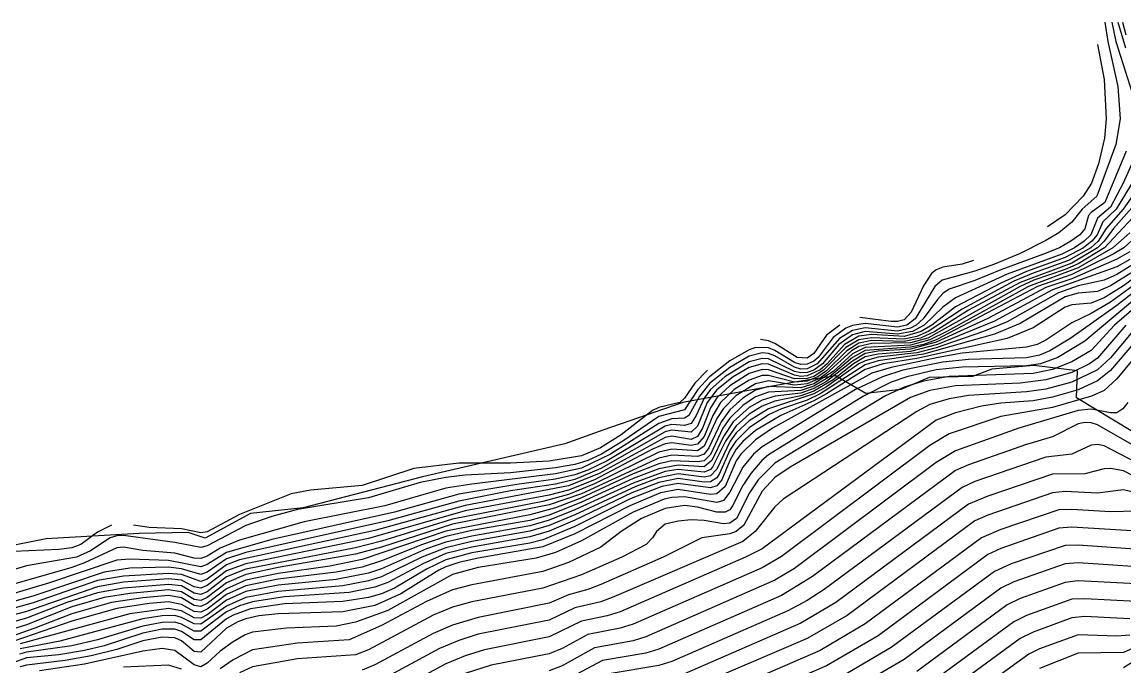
# Model space of a CAD drawing. Header units: metres. Extents: x 243346 to 243928, y 280875 to 281308.
# Drawn here: x 243541.1 to 243797.5, y 281158.3 to 281308.3 of the extents above; entities that cross this region are included whole.
import ezdxf

# ---------------------------------------------------------------- set-up
doc = ezdxf.new("R2010")
doc.units = ezdxf.units.M
for name, color, linetype in [('CONTOURS_1M', 3, 'Continuous'), ('CONTOURS_5M_INDEX', 4, 'Continuous'), ('SITE_BOUNDARY', 6, 'Continuous')]:
    doc.layers.add(name, color=color, linetype=linetype)

msp = doc.modelspace()

# ---------------------------------------------------------------- linework, layer by layer
at = {"layer": 'CONTOURS_1M'}
for points in [[(243792.86, 281308.29, 2), (243793.53, 281303.79, 2), (243795.92, 281293.29, 2), (243796.44, 281285.79, 2), (243795.46, 281279.79, 2), (243790.97, 281267.79, 2), (243787.58, 281264.79, 2), (243785.18, 281261.73, 2), (243782.18, 281259.28, 2), (243779.18, 281257.48, 2), (243773.18, 281254.42, 2), (243767.18, 281252, 2), (243762.68, 281250.35, 2), (243755.07, 281248.29, 2), (243753.32, 281246.79, 2), (243748.77, 281239.29, 2), (243746.82, 281237.79, 2), (243744.68, 281237.33, 2), (243737.18, 281238.2, 2), (243734.18, 281237.71, 2), (243732.68, 281237.05, 2), (243729.68, 281234.92, 2), (243726.22, 281230.29, 2), (243725.18, 281229.39, 2), (243723.68, 281228.68, 2), (243722.18, 281228.63, 2), (243720.68, 281229.13, 2), (243716.18, 281231.91, 2), (243714.68, 281232.5, 2), (243711.68, 281232.57, 2), (243710.18, 281232.05, 2), (243705.68, 281229.46, 2), (243700.96, 281225.79, 2), (243698.22, 281222.79, 2), (243695.18, 281218.09, 2), (243689.18, 281216.52, 2), (243680.78, 281210.79, 2), (243675.81, 281207.79, 2), (243672.66, 281206.29, 2), (243669.68, 281205.38, 2), (243665.18, 281204.58, 2), (243654.68, 281203.47, 2), (243644.18, 281202.92, 2), (243639.68, 281202.38, 2), (243633.68, 281201.17, 2), (243621.68, 281197.61, 2), (243605.18, 281194.93, 2), (243599.18, 281193.26, 2), (243593.18, 281191.15, 2), (243584.18, 281186.47, 2), (243582.68, 281186.04, 2), (243576.68, 281187.25, 2), (243564.68, 281188.85, 2), (243563.18, 281188.77, 2), (243561.58, 281188.29, 2), (243557.03, 281185.29, 2), (243553.8, 281183.79, 2), (243542.18, 281181.84, 2), (243528.61, 281177.79, 2)], [(243794.49, 281308.29, 3), (243795.44, 281303.79, 3), (243799.21, 281291.79, 3)], [(243795.87, 281308.29, 4), (243797.64, 281302.29, 4)], [(243791.18, 281303.08, 1), (243792.68, 281294.95, 1), (243793.18, 281285.79, 1), (243792.77, 281281.29, 1), (243791.37, 281275.29, 1), (243789.79, 281270.79, 1), (243787.81, 281267.79, 1), (243783.68, 281263.48, 1), (243779.56, 281260.67, 1)], [(243797.81, 281278.29, 3), (243792.88, 281266.29, 3), (243789.68, 281263.99, 3), (243789.08, 281263.29, 3), (243788.18, 281260.2, 3), (243787.02, 281258.79, 3), (243784.99, 281257.29, 3), (243782.31, 281255.79, 3), (243778.6, 281254.29, 3), (243768.68, 281250.68, 3), (243762.68, 281248.14, 3), (243756.68, 281246.17, 3), (243755.18, 281245.19, 3), (243753.94, 281243.79, 3), (243750.64, 281239.29, 3), (243749, 281237.79, 3), (243747.68, 281237.09, 3), (243744.68, 281236.4, 3), (243737.18, 281237.19, 3), (243734.18, 281236.52, 3), (243731.18, 281234.72, 3), (243726.02, 281228.79, 3), (243723.68, 281227.66, 3), (243722.18, 281227.58, 3), (243720.68, 281228.01, 3), (243716.18, 281230.62, 3), (243714.68, 281231.17, 3), (243713.18, 281231.33, 3), (243710.18, 281230.57, 3), (243705.68, 281227.96, 3), (243701.02, 281224.29, 3), (243698.65, 281221.29, 3), (243696.14, 281216.79, 3), (243695.18, 281216.16, 3), (243692.18, 281215.97, 3), (243689.18, 281214.95, 3), (243677.96, 281207.79, 3), (243671.18, 281204.55, 3), (243665.18, 281203.18, 3), (243645.68, 281200.84, 3), (243639.68, 281199.85, 3), (243625.45, 281195.79, 3), (243606.68, 281192.05, 3), (243591.68, 281187.81, 3), (243587.18, 281185.93, 3), (243584.18, 281184.06, 3), (243582.68, 281183.51, 3), (243581.18, 281183.61, 3), (243576.68, 281184.77, 3), (243569.18, 281185.4, 3), (243564.68, 281186.11, 3), (243563.18, 281185.97, 3), (243555.68, 281182.47, 3), (243552.68, 281181.44, 3), (243530.18, 281175.01, 3)], [(243800.49, 281278.29, 4), (243797.12, 281270.79, 4), (243794.18, 281265.23, 4), (243791.18, 281262.68, 4), (243789.59, 281258.79, 4), (243788.03, 281257.29, 4), (243785.78, 281255.79, 4), (243782.86, 281254.29, 4), (243770.18, 281249.66, 4), (243758.18, 281244.13, 4), (243755.18, 281241.97, 4), (243750.85, 281237.79, 4), (243748.18, 281236.29, 4), (243744.68, 281235.72, 4), (243737.18, 281236.29, 4), (243734.18, 281235.51, 4), (243731.03, 281233.29, 4), (243727.26, 281228.79, 4), (243725.18, 281227.29, 4), (243723.68, 281226.8, 4), (243722.18, 281226.69, 4), (243720.68, 281227.02, 4), (243714.68, 281229.92, 4), (243713.18, 281230.06, 4), (243710.18, 281229.25, 4), (243704.52, 281225.79, 4), (243701.18, 281222.86, 4), (243699.68, 281220.79, 4), (243697.87, 281216.79, 4), (243696.68, 281214.91, 4), (243695.18, 281214.48, 4), (243692.18, 281214.66, 4), (243690.68, 281214.3, 4), (243677.18, 281206.26, 4), (243672.68, 281204.03, 4), (243669.68, 281202.95, 4), (243665.18, 281201.94, 4), (243656.18, 281200.76, 4), (243642.68, 281198.45, 4), (243627.68, 281194.28, 4), (243599.18, 281187.93, 4), (243588.68, 281184.93, 4), (243584.18, 281182.12, 4), (243582.68, 281181.57, 4), (243575.18, 281183.06, 4), (243566.18, 281183.34, 4), (243563.18, 281183.11, 4), (243547.3, 281177.79, 4), (243533.18, 281173.6, 4)], [(243801.36, 281270.79, 6), (243797.11, 281264.79, 6), (243793.16, 281260.29, 6), (243791.34, 281257.29, 6), (243789.59, 281255.79, 6), (243784.4, 281252.79, 6), (243776.18, 281249.92, 6), (243771.68, 281247.99, 6), (243759.68, 281241.5, 6), (243751.83, 281236.29, 6), (243749.18, 281235.18, 6), (243746.18, 281234.55, 6), (243738.68, 281234.85, 6), (243735.68, 281234.4, 6), (243732.68, 281232.58, 6), (243727.47, 281227.29, 6), (243725.18, 281225.87, 6), (243723.68, 281225.35, 6), (243720.68, 281225.33, 6), (243714.68, 281227.41, 6), (243713.18, 281227.44, 6), (243710.18, 281226.52, 6), (243705.68, 281223.71, 6), (243702.68, 281220.88, 6), (243701.18, 281218.55, 6), (243699.29, 281213.79, 6), (243698.18, 281211.89, 6), (243696.68, 281211.18, 6), (243692.18, 281211.95, 6), (243690.68, 281211.64, 6), (243675.32, 281203.29, 6), (243668.18, 281200.43, 6), (243644.18, 281195.84, 6), (243623.18, 281190.03, 6), (243591.68, 281183.17, 6), (243588.68, 281182.05, 6), (243584.18, 281178.72, 6), (243582.68, 281178.13, 6), (243578.18, 281179.77, 6), (243575.18, 281180.06, 6), (243564.68, 281179.44, 6), (243558.68, 281178.39, 6), (243543.68, 281173.22, 6), (243536.18, 281171.12, 6)], [(243802.6, 281266.29, 8), (243792.76, 281255.79, 8), (243786.68, 281252.07, 8), (243783.68, 281250.73, 8), (243776.34, 281248.29, 8), (243773.18, 281246.8, 8), (243751.68, 281234.79, 8), (243747.68, 281233.68, 8), (243738.68, 281233.53, 8), (243735.68, 281232.86, 8), (243733.95, 281231.79, 8), (243728.18, 281226.51, 8), (243726.68, 281225.49, 8), (243723.68, 281224.13, 8), (243720.68, 281223.85, 8), (243714.68, 281224.8, 8), (243711.68, 281224.17, 8), (243707.18, 281221.41, 8), (243704.18, 281218.43, 8), (243702.68, 281216.04, 8), (243699.68, 281209.62, 8), (243698.18, 281208.58, 8), (243692.18, 281208.93, 8), (243689.18, 281208.21, 8), (243674.18, 281200.85, 8), (243668.18, 281198.43, 8), (243662.18, 281196.79, 8), (243641.18, 281192.68, 8), (243624.68, 281187.55, 8), (243618.68, 281186.01, 8), (243593.18, 281181.06, 8), (243588.68, 281179.24, 8), (243584.18, 281175.79, 8), (243582.68, 281175.15, 8), (243581.18, 281175.46, 8), (243578.18, 281177.13, 8), (243575.18, 281177.5, 8), (243564.68, 281176.61, 8), (243558.68, 281175.56, 8), (243551.54, 281173.29, 8), (243542.18, 281169.65, 8), (243531.68, 281166.72, 8)], [(243801.51, 281267.79, 7), (243794.89, 281260.29, 7), (243792.73, 281257.29, 7), (243791.18, 281255.8, 7), (243785.18, 281252.22, 7), (243773.18, 281247.74, 7), (243761.18, 281241.24, 7), (243753.33, 281236.29, 7), (243750.03, 281234.79, 7), (243746.18, 281234.02, 7), (243738.68, 281234.19, 7), (243735.68, 281233.63, 7), (243732.9, 281231.79, 7), (243728.18, 281227.14, 7), (243726.17, 281225.79, 7), (243723.68, 281224.73, 7), (243720.68, 281224.56, 7), (243714.68, 281226.11, 7), (243713.18, 281226.06, 7), (243710.18, 281225.02, 7), (243706.68, 281222.79, 7), (243703.53, 281219.79, 7), (243701.72, 281216.79, 7), (243699.68, 281211.86, 7), (243698.18, 281210.09, 7), (243696.68, 281209.76, 7), (243692.18, 281210.44, 7), (243690.68, 281210.18, 7), (243687.68, 281208.94, 7), (243674.18, 281201.78, 7), (243668.18, 281199.43, 7), (243663.68, 281198.28, 7), (243644.18, 281194.6, 7), (243621.68, 281188.2, 7), (243593.18, 281182.31, 7), (243588.68, 281180.64, 7), (243584.18, 281177.21, 7), (243582.68, 281176.6, 7), (243581.18, 281176.95, 7), (243578.18, 281178.46, 7), (243575.18, 281178.76, 7), (243564.68, 281177.98, 7), (243558.68, 281176.96, 7), (243542.18, 281171.21, 7), (243534.68, 281169.17, 7)], [(243798.68, 281259.29, 9), (243794.73, 281255.79, 9), (243786.68, 281251.16, 9), (243775.12, 281246.79, 9), (243756.12, 281236.29, 9), (243752.18, 281234.4, 9), (243747.68, 281233.16, 9), (243737.18, 281232.63, 9), (243734.18, 281231.13, 9), (243729.68, 281227.03, 9), (243725.18, 281224.14, 9), (243722.18, 281223.24, 9), (243714.68, 281223.49, 9), (243711.68, 281222.63, 9), (243708.68, 281220.8, 9), (243705.68, 281218.12, 9), (243703.63, 281215.29, 9), (243700.8, 281209.29, 9), (243699.68, 281207.78, 9), (243698.18, 281207.24, 9), (243692.18, 281207.52, 9), (243689.18, 281206.82, 9), (243671.18, 281198.59, 9), (243663.68, 281195.96, 9), (243641.18, 281191.49, 9), (243624.68, 281186.11, 9), (243618.68, 281184.49, 9), (243600.68, 281181.4, 9), (243593.18, 281179.78, 9), (243588.68, 281177.85, 9), (243584.18, 281174.41, 9), (243582.68, 281173.74, 9), (243581.18, 281174.01, 9), (243578.18, 281175.76, 9), (243575.18, 281176.23, 9), (243566.18, 281175.41, 9), (243560.18, 281174.47, 9), (243552.68, 281172.25, 9), (243542.18, 281168.11, 9), (243531.68, 281164.82, 9)], [(243798.68, 281254.88, 11), (243795.68, 281253.11, 11), (243785.18, 281248.6, 11), (243779.18, 281246.54, 11), (243765.68, 281239.37, 11), (243753.68, 281233.8, 11), (243747.68, 281232.18, 11), (243740.18, 281231.71, 11), (243737.18, 281231.17, 11), (243734.18, 281229.44, 11), (243728.18, 281224.71, 11), (243725.18, 281223.04, 11), (243722.18, 281222, 11), (243716.21, 281221.29, 11), (243713.18, 281220.37, 11), (243710.18, 281218.62, 11), (243706.49, 281215.29, 11), (243704.18, 281211.9, 11), (243701.48, 281206.29, 11), (243699.68, 281204.87, 11), (243693.68, 281205.24, 11), (243689.18, 281204.39, 11), (243683.18, 281202.12, 11), (243671.18, 281196.58, 11), (243663.68, 281193.62, 11), (243659.18, 281192.39, 11), (243645.68, 281190, 11), (243639.68, 281188.63, 11), (243634.25, 281186.79, 11), (243624.68, 281182.94, 11), (243620.18, 281181.52, 11), (243614.18, 281180.32, 11), (243600.68, 281178.68, 11), (243593.18, 281177.15, 11), (243588.68, 281175.13, 11), (243584.18, 281171.72, 11), (243582.68, 281171, 11), (243581.18, 281171.15, 11), (243578.18, 281172.85, 11), (243575.18, 281173.43, 11), (243570.68, 281173.06, 11), (243563.18, 281171.85, 11), (243552.68, 281168.92, 11), (243539.18, 281164.29, 11)], [(243798.68, 281253.07, 12), (243795.68, 281251.37, 12), (243780.68, 281245.97, 12), (243767.18, 281238.71, 12), (243753.96, 281233.29, 12), (243747.68, 281231.67, 12), (243740.18, 281231.02, 12), (243737.18, 281230.4, 12), (243734.47, 281228.79, 12), (243729.68, 281225.09, 12), (243725.18, 281222.44, 12), (243722.18, 281221.38, 12), (243716.18, 281220.14, 12), (243713.18, 281218.97, 12), (243710.18, 281217.08, 12), (243707.18, 281214.39, 12), (243704.68, 281210.79, 12), (243701.68, 281204.79, 12), (243701.18, 281204.2, 12), (243699.68, 281203.61, 12), (243693.68, 281204.2, 12), (243690.68, 281203.77, 12), (243683.18, 281201.07, 12), (243669.68, 281194.82, 12), (243663.68, 281192.42, 12), (243659.18, 281191.13, 12), (243645.68, 281188.73, 12), (243639.68, 281187.32, 12), (243635.18, 281185.74, 12), (243624.68, 281181.12, 12), (243621.68, 281180.1, 12), (243614.18, 281178.65, 12), (243600.68, 281177.28, 12), (243593.18, 281175.8, 12), (243588.68, 281173.79, 12), (243584.18, 281170.41, 12), (243582.68, 281169.65, 12), (243581.18, 281169.74, 12), (243578.18, 281171.33, 12), (243575.18, 281171.88, 12), (243566.18, 281170.66, 12), (243540.68, 281163.64, 12)], [(243762.31, 281252.79, 1), (243759.68, 281252.01, 1), (243755.18, 281251.24, 1), (243753.68, 281250.69, 1), (243752.53, 281249.79, 1), (243750.68, 281246.96, 1), (243747.84, 281240.79, 1), (243746.18, 281239.05, 1), (243744.68, 281238.61, 1), (243743.18, 281238.64, 1), (243735.94, 281239.55, 1)], [(243800.18, 281250.69, 14), (243794.18, 281246.92, 14), (243791.18, 281245.65, 14), (243786.68, 281245.26, 14), (243783.68, 281244.37, 14), (243773.18, 281238.2, 14), (243767.18, 281235.66, 14), (243750.68, 281231.06, 14), (243740.18, 281229.46, 14), (243737.18, 281228.58, 14), (243726.68, 281221.84, 14), (243723.68, 281220.38, 14), (243717.67, 281218.29, 14), (243714.68, 281216.9, 14), (243710.18, 281213.93, 14), (243707.06, 281210.79, 14), (243705.68, 281208.69, 14), (243703.31, 281203.29, 14), (243702.68, 281202.29, 14), (243701.18, 281201.31, 14), (243699.68, 281201.23, 14), (243693.68, 281202.13, 14), (243689.18, 281201.22, 14), (243682.91, 281198.79, 14), (243669.68, 281192.4, 14), (243663.68, 281189.88, 14), (243659.18, 281188.52, 14), (243645.68, 281186.18, 14), (243639.68, 281184.64, 14), (243634.27, 281182.29, 14), (243626.18, 281177.9, 14), (243623.18, 281176.81, 14), (243617.18, 281175.62, 14), (243602.18, 281174.57, 14), (243594.68, 281173.43, 14), (243591.68, 281172.52, 14), (243588.68, 281171.07, 14), (243582.68, 281166.62, 14), (243581.18, 281166.64, 14), (243578.18, 281168.23, 14), (243576.68, 281168.67, 14), (243573.68, 281168.64, 14), (243569.18, 281167.8, 14), (243558.68, 281164.58, 14), (243552.68, 281163.2, 14), (243542.18, 281161.71, 14), (243540.54, 281161.29, 14)], [(243800.18, 281252.37, 13), (243795.68, 281249.57, 13), (243792.68, 281248.28, 13), (243786.68, 281246.92, 13), (243782.06, 281245.29, 13), (243770.18, 281238.55, 13), (243764.67, 281236.29, 13), (243753.68, 281232.55, 13), (243749.18, 281231.35, 13), (243740.18, 281230.33, 13), (243737.18, 281229.52, 13), (243735.68, 281228.76, 13), (243728.18, 281223.43, 13), (243725.18, 281221.8, 13), (243714.68, 281218.31, 13), (243710.18, 281215.54, 13), (243707.18, 281212.71, 13), (243705.78, 281210.79, 13), (243702.68, 281204.29, 13), (243701.18, 281202.71, 13), (243699.68, 281202.42, 13), (243693.68, 281203.18, 13), (243689.18, 281202.29, 13), (243683.82, 281200.29, 13), (243669.68, 281193.66, 13), (243663.68, 281191.19, 13), (243659.18, 281189.85, 13), (243645.68, 281187.46, 13), (243639.68, 281185.99, 13), (243634.09, 281183.79, 13), (243624.68, 281179.22, 13), (243621.68, 281178.28, 13), (243615.68, 281177.17, 13), (243600.68, 281175.86, 13), (243593.18, 281174.43, 13), (243588.68, 281172.45, 13), (243582.68, 281168.23, 13), (243581.18, 281168.28, 13), (243578.18, 281169.79, 13), (243576.68, 281170.22, 13), (243573.68, 281170.2, 13), (243569.18, 281169.49, 13), (243549.89, 281164.29, 13), (243540.68, 281162.5, 13)], [(243803.18, 281248.28, 17), (243795.68, 281242.33, 17), (243784.96, 281234.79, 17), (243780.11, 281231.79, 17), (243777.68, 281230.8, 17), (243774.68, 281230.21, 17), (243761.18, 281229.79, 17), (243755.18, 281229.18, 17), (243745.94, 281227.29, 17), (243741.15, 281225.79, 17), (243734.92, 281222.79, 17), (243713.18, 281209.52, 17), (243711.18, 281207.79, 17), (243708.7, 281204.79, 17), (243705.68, 281198.91, 17), (243704.18, 281196.99, 17), (243702.68, 281196.55, 17), (243695.18, 281197.84, 17), (243692.18, 281197.7, 17), (243690.42, 281197.29, 17), (243683.21, 281194.29, 17), (243671.18, 281187.64, 17), (243665.18, 281184.92, 17), (243660.68, 281183.58, 17), (243647.18, 281181.39, 17), (243641.18, 281179.8, 17), (243626.18, 281171.44, 17), (243618.68, 281168.67, 17), (243614.18, 281167.78, 17), (243602.59, 281167.29, 17), (243594.68, 281166.38, 17), (243592.98, 281165.79, 17), (243590.18, 281164.15, 17), (243587.18, 281161.97, 17), (243584.18, 281159.19, 17), (243582.68, 281158.34, 17), (243581.18, 281158.75, 17), (243576.68, 281162.11, 17), (243573.68, 281162.56, 17), (243569.18, 281161.94, 17), (243555.68, 281158.92, 17), (243545.18, 281157.36, 17)], [(243804.68, 281247.88, 18), (243788.18, 281234.09, 18), (243781.94, 281230.29, 18), (243777.89, 281228.79, 18), (243774.68, 281228.3, 18), (243759.68, 281227.99, 18), (243753.68, 281227.36, 18), (243746.8, 281225.79, 18), (243743.18, 281224.53, 18), (243736.73, 281221.29, 18), (243714.68, 281207.63, 18), (243713.11, 281206.29, 18), (243710.53, 281203.29, 18), (243708.68, 281200.46, 18), (243706.31, 281195.79, 18), (243705.68, 281194.87, 18), (243704.59, 281194.29, 18), (243702.68, 281194.32, 18), (243698.18, 281195.49, 18), (243695.18, 281195.84, 18), (243690.68, 281195.11, 18), (243685.15, 281192.79, 18), (243680.39, 281189.79, 18), (243675.68, 281186.13, 18), (243668.18, 281182.56, 18), (243662.18, 281180.49, 18), (243645.68, 281177.41, 18), (243641.18, 281176.2, 18), (243635.18, 281173.49, 18), (243624.68, 281167.9, 18), (243617.18, 281164.61, 18), (243605.18, 281163.79, 18), (243594.68, 281162.29, 18), (243590.18, 281159.98, 18), (243587.18, 281157.87, 18)], [(243800.18, 281247.47, 16), (243794.18, 281243.14, 16), (243789.68, 281240.49, 16), (243785.18, 281238.32, 16), (243779.18, 281234.29, 16), (243777.17, 281233.29, 16), (243774.68, 281232.68, 16), (243759.68, 281231.25, 16), (243754.08, 281230.29, 16), (243743.18, 281227.97, 16), (243738.68, 281226.61, 16), (243715.61, 281213.79, 16), (243711.68, 281211.09, 16), (243708.25, 281207.79, 16), (243707.18, 281206.23, 16), (243704.56, 281200.29, 16), (243702.68, 281198.59, 16), (243701.18, 281198.42, 16), (243693.68, 281199.59, 16), (243689.54, 281198.79, 16), (243682.4, 281195.79, 16), (243669.68, 281189.27, 16), (243662.18, 281186.19, 16), (243647.18, 281183.62, 16), (243642.68, 281182.58, 16), (243639.68, 281181.54, 16), (243637.99, 281180.79, 16), (243629.18, 281175.29, 16), (243623.18, 281172.6, 16), (243615.68, 281171.1, 16), (243600.68, 281170.64, 16), (243596.18, 281170.14, 16), (243593.18, 281169.45, 16), (243591.32, 281168.79, 16), (243588.68, 281167.28, 16), (243582.68, 281161.76, 16), (243581.18, 281161.87, 16), (243578.18, 281164.37, 16), (243576.68, 281165.04, 16), (243573.68, 281165.21, 16), (243569.18, 281164.37, 16), (243563.18, 281162.37, 16), (243557.18, 281160.85, 16), (243551.18, 281159.8, 16), (243542.18, 281158.74, 16), (243540.68, 281158.33, 16)], [(243804.68, 281246.02, 19), (243795.12, 281237.79, 19), (243789.68, 281231.93, 19), (243785.18, 281229.25, 19), (243780.68, 281227.5, 19), (243776.18, 281226.55, 19), (243756.68, 281225.84, 19), (243750.68, 281224.76, 19), (243746.18, 281223.37, 19), (243741.68, 281221.26, 19), (243716.18, 281205.65, 19), (243712.3, 281201.79, 19), (243710.27, 281198.79, 19), (243707.21, 281192.79, 19), (243705.68, 281191.74, 19), (243704.18, 281191.57, 19), (243699.68, 281192.34, 19), (243696.68, 281192.51, 19), (243693.68, 281192.22, 19), (243690.68, 281191.46, 19), (243688.63, 281189.79, 19), (243687.72, 281188.29, 19), (243686.22, 281186.79, 19), (243680.57, 281183.79, 19), (243671.18, 281179.7, 19), (243662.18, 281176.6, 19), (243645.68, 281173.43, 19), (243641.18, 281172.16, 19), (243636.68, 281170.31, 19), (243621.68, 281162.29, 19), (243618.68, 281161.09, 19), (243605.18, 281160.19, 19), (243594.68, 281158.34, 19), (243591.68, 281156.92, 19)], [(243801.8, 281239.29, 21), (243794.18, 281230.17, 21), (243791.18, 281227.42, 21), (243785.18, 281224.5, 21), (243779.18, 281222.93, 21), (243774.68, 281222.25, 21), (243761.18, 281221.44, 21), (243756.68, 281220.64, 21), (243752.18, 281219.31, 21), (243749.18, 281217.68, 21), (243718.06, 281197.29, 21), (243716.18, 281195.52, 21), (243711.6, 281189.79, 21), (243708.68, 281187.49, 21), (243678.68, 281174.58, 21), (243675.68, 281173.42, 21), (243669.68, 281172.01, 21), (243663.68, 281169.2, 21), (243647.18, 281165.9, 21), (243642.68, 281164.47, 21), (243638.18, 281162.54, 21), (243624.68, 281155.27, 21)], [(243804.43, 281239.29, 22), (243794.18, 281227.22, 22), (243791.18, 281224.8, 22), (243786.68, 281222.73, 22), (243780.68, 281221.02, 22), (243776.18, 281220.18, 22), (243768.68, 281219.63, 22), (243764.18, 281218.96, 22), (243758.18, 281217.41, 22), (243753.68, 281215.66, 22), (243713.18, 281185.76, 22), (243709.34, 281183.79, 22), (243680.18, 281171.08, 22), (243677.18, 281170.15, 22), (243671.18, 281168.93, 22), (243663.68, 281165.26, 22), (243648.68, 281162.3, 22), (243644.18, 281160.89, 22), (243639.68, 281159.02, 22), (243626.18, 281151.76, 22)], [(243807.24, 281239.29, 23), (243795.68, 281225.33, 23), (243792.68, 281222.57, 23), (243789.8, 281221.29, 23), (243780.68, 281218.66, 23), (243768.68, 281216.55, 23), (243756.68, 281212.48, 23), (243752.18, 281209.77, 23), (243717.68, 281183.97, 23), (243713.18, 281181.31, 23), (243683.18, 281168.21, 23), (243680.18, 281167.28, 23), (243672.68, 281165.85, 23), (243666.68, 281162.56, 23), (243663.68, 281161.33, 23), (243650.18, 281158.7, 23), (243644.18, 281156.76, 23)], [(243731.25, 281237.79, 1), (243728.18, 281235.47, 1), (243725.18, 281231.17, 1), (243723.68, 281230.11, 1), (243721.35, 281230.29, 1), (243716.18, 281233.53, 1), (243714.68, 281234.16, 1), (243712.83, 281234.44, 1)], [(243700.5, 281227.29, 1), (243697.52, 281224.29, 1), (243695.18, 281220.8, 1), (243694.08, 281219.79, 1), (243689.18, 281218.64, 1), (243687.68, 281217.96, 1), (243680.4, 281212.29, 1), (243675.65, 281209.29, 1), (243671.18, 281207.36, 1), (243663.68, 281206.12, 1), (243654.68, 281205.66, 1), (243642.68, 281205.72, 1), (243632.18, 281204.42, 1), (243620.18, 281200.47, 1), (243608.18, 281199.4, 1), (243603.68, 281198.54, 1), (243591.68, 281193.76, 1), (243584.18, 281189.69, 1), (243582.68, 281189.47, 1), (243578.18, 281190.42, 1), (243570.68, 281190.7, 1), (243567.04, 281191.29, 1)], [(243798.24, 281219.79, 24), (243797.03, 281218.29, 24), (243795.68, 281217.41, 24), (243794.18, 281217.37, 24), (243789.68, 281218.27, 24), (243786.68, 281217.92, 24), (243772.91, 281213.79, 24), (243758.18, 281208.59, 24), (243753.68, 281205.86, 24), (243720.68, 281181.19, 24), (243716.18, 281178.47, 24), (243686.18, 281165.33, 24), (243683.18, 281164.4, 24), (243674.18, 281162.76, 24), (243666.68, 281158.57, 24), (243663.68, 281157.42, 24)], [(243800.18, 281205.85, 26), (243792.68, 281209.73, 26), (243791.18, 281210.02, 26), (243789.68, 281209.86, 26), (243785.18, 281207.78, 26), (243779.18, 281207.07, 26), (243762.68, 281201.4, 26), (243759.68, 281200.06, 26), (243727.62, 281176.29, 26), (243723.68, 281173.75, 26), (243719.18, 281171.35, 26), (243692.18, 281159.58, 26), (243689.18, 281158.66, 26), (243677.18, 281156.6, 26)], [(243801.68, 281201.57, 27), (243797.18, 281203.9, 27), (243794.18, 281204.48, 27), (243792.68, 281204.37, 27), (243788.18, 281203.19, 27), (243780.68, 281203.11, 27), (243765.68, 281198.05, 27), (243761.18, 281196.15, 27), (243730.31, 281173.29, 27), (243722.18, 281168.49, 27), (243695.18, 281156.71, 27)], [(243800.18, 281198.79, 28), (243797.18, 281199.5, 28), (243791.18, 281198.73, 28), (243783.68, 281199.09, 28), (243780.68, 281198.78, 28), (243765.68, 281193.62, 28), (243762.68, 281192.24, 28), (243732.98, 281170.29, 28), (243723.68, 281164.93, 28), (243696.68, 281153.32, 28)], [(243800.18, 281194.55, 29), (243794.18, 281194.36, 29), (243785.18, 281194.91, 29), (243782.18, 281194.81, 29), (243768.68, 281190.28, 29), (243764.18, 281188.34, 29), (243737.18, 281168.35, 29), (243726.68, 281162.08, 29), (243699.68, 281150.44, 29)], [(243561.95, 281191.29, 1), (243558.68, 281189.62, 1), (243554.81, 281186.79, 1), (243552.68, 281186, 1), (243549.68, 281185.59, 1), (243539.18, 281185.17, 1), (243525.68, 281181.47, 1), (243512.18, 281178.29, 1), (243507.68, 281176.65, 1), (243501.68, 281173.89, 1), (243497.18, 281171.5, 1), (243492.68, 281168.6, 1), (243485.18, 281162.78, 1), (243478.32, 281156.79, 1), (243466.73, 281144.79, 1), (243461.6, 281138.79, 1), (243460.57, 281137.29, 1), (243455.54, 281126.79, 1), (243454.68, 281123.79, 1), (243453.68, 281117.38, 1), (243452.21, 281113.29, 1), (243450.68, 281110.88, 1)], [(243803.18, 281185.48, 31), (243786.68, 281186.59, 31), (243783.68, 281186.53, 31), (243771.1, 281182.29, 31), (243767.18, 281180.52, 31), (243743.18, 281162.78, 31), (243730.4, 281155.29, 31)], [(243801.68, 281181.52, 32), (243786.68, 281182.47, 32), (243783.68, 281182.28, 32), (243771.68, 281178.06, 32), (243768.68, 281176.61, 32), (243746.18, 281160.01, 32), (243732.68, 281152.09, 32)], [(243801.68, 281177.57, 33), (243786.68, 281178.33, 33), (243783.68, 281177.96, 33), (243773.18, 281174.17, 33), (243770.18, 281172.7, 33), (243749.18, 281157.24, 33)], [(243800.18, 281173.53, 34), (243788.18, 281174.15, 34), (243785.18, 281174.02, 34), (243774.68, 281170.29, 34), (243771.68, 281168.79, 34), (243752.18, 281154.47, 34)], [(243798.68, 281165.71, 36), (243795.68, 281165.46, 36), (243786.68, 281165.76, 36), (243777.68, 281162.5, 36), (243775.23, 281161.29, 36), (243758.18, 281148.93, 36)], [(243806.18, 281163.66, 38), (243797.18, 281158.07, 38)], [(243800.18, 281162.95, 37), (243797.18, 281161.65, 37), (243786.68, 281161.51, 37), (243777.68, 281157.92, 37)], [(243578.18, 281157.78, 18), (243575.18, 281158.72, 18), (243564.68, 281158.24, 18)]]:
    msp.add_polyline3d(points, dxfattribs=at)
at = {"layer": 'CONTOURS_5M_INDEX'}
for points in [[(243797, 281308.29, 5), (243797.77, 281305.29, 5)], [(243800.06, 281272.29, 5), (243795.52, 281264.79, 5), (243792.44, 281261.79, 5), (243791.07, 281258.79, 5), (243789.87, 281257.29, 5), (243787.87, 281255.79, 5), (243783.68, 281253.5, 5), (243774.68, 281250.29, 5), (243768.68, 281247.58, 5), (243758.18, 281242.02, 5), (243752.61, 281237.79, 5), (243750.15, 281236.29, 5), (243746.18, 281235.15, 5), (243738.68, 281235.58, 5), (243735.68, 281235.21, 5), (243732.31, 281233.29, 5), (243728.29, 281228.79, 5), (243726.68, 281227.43, 5), (243723.68, 281226.02, 5), (243722.18, 281225.86, 5), (243720.68, 281226.14, 5), (243714.68, 281228.68, 5), (243713.18, 281228.78, 5), (243710.18, 281227.92, 5), (243706.48, 281225.79, 5), (243702.68, 281222.77, 5), (243700.45, 281219.79, 5), (243698.18, 281214.3, 5), (243696.68, 281212.88, 5), (243692.18, 281213.36, 5), (243690.68, 281213, 5), (243675.68, 281204.45, 5), (243669.68, 281201.89, 5), (243665.18, 281200.8, 5), (243654.68, 281199.25, 5), (243642.68, 281196.86, 5), (243626.18, 281192.27, 5), (243593.18, 281184.87, 5), (243588.68, 281183.46, 5), (243584.18, 281180.35, 5), (243582.68, 281179.79, 5), (243578.18, 281181.14, 5), (243575.18, 281181.47, 5), (243566.18, 281181.28, 5), (243560.18, 281180.35, 5), (243543.61, 281174.79, 5), (243534.68, 281172.29, 5)], [(243800.18, 281258.39, 10), (243797.31, 281255.79, 10), (243794.83, 281254.29, 10), (243785.18, 281249.54, 10), (243777.24, 281246.79, 10), (243753.68, 281234.41, 10), (243750.68, 281233.32, 10), (243747.68, 281232.67, 10), (243737.18, 281231.93, 10), (243734.2, 281230.29, 10), (243728.89, 281225.79, 10), (243725.18, 281223.59, 10), (243722.18, 281222.62, 10), (243714.68, 281222.19, 10), (243711.68, 281221.1, 10), (243708.68, 281219.09, 10), (243705.68, 281216.17, 10), (243704.05, 281213.79, 10), (243701.18, 281207.7, 10), (243699.68, 281206.24, 10), (243698.18, 281205.98, 10), (243692.18, 281206.24, 10), (243689.18, 281205.54, 10), (243683.18, 281203.18, 10), (243671.18, 281197.61, 10), (243665.18, 281195.27, 10), (243659.18, 281193.66, 10), (243639.68, 281189.89, 10), (243620.18, 281183.25, 10), (243612.68, 281181.72, 10), (243600.68, 281180.06, 10), (243593.18, 281178.48, 10), (243588.68, 281176.48, 10), (243584.18, 281173.05, 10), (243582.68, 281172.36, 10), (243581.18, 281172.56, 10), (243578.18, 281174.34, 10), (243575.18, 281174.88, 10), (243569.18, 281174.37, 10), (243561.95, 281173.29, 10), (243552.68, 281170.67, 10), (243544.08, 281167.29, 10), (243531.68, 281162.97, 10)], [(243803.18, 281251.33, 15), (243797.18, 281246.96, 15), (243792.68, 281244.18, 15), (243789.68, 281242.9, 15), (243785.18, 281242.51, 15), (243783.68, 281241.96, 15), (243776.18, 281237.16, 15), (243770.18, 281234.69, 15), (243749.18, 281230.06, 15), (243741.36, 281228.79, 15), (243737.18, 281227.44, 15), (243728.18, 281221.8, 15), (243725.18, 281220.17, 15), (243717.51, 281216.79, 15), (243711.68, 281213.26, 15), (243708.68, 281210.74, 15), (243707.18, 281208.97, 15), (243705.68, 281206.3, 15), (243703.83, 281201.79, 15), (243702.68, 281200.44, 15), (243701.18, 281199.92, 15), (243693.68, 281200.96, 15), (243689.88, 281200.29, 15), (243682.37, 281197.29, 15), (243669.68, 281190.99, 15), (243662.18, 281187.89, 15), (243659.18, 281187.11, 15), (243645.68, 281184.84, 15), (243639.68, 281183.21, 15), (243635.18, 281181.07, 15), (243627.68, 281176.59, 15), (243624.68, 281175.3, 15), (243621.68, 281174.44, 15), (243615.68, 281173.54, 15), (243602.18, 281172.93, 15), (243594.26, 281171.79, 15), (243590.18, 281170.36, 15), (243588.68, 281169.49, 15), (243582.68, 281164.63, 15), (243581.18, 281164.63, 15), (243578.18, 281166.52, 15), (243576.68, 281167.04, 15), (243573.68, 281167.06, 15), (243569.18, 281166.14, 15), (243560.18, 281163.21, 15), (243555.68, 281162.14, 15), (243549.68, 281161.1, 15), (243542.18, 281160.38, 15), (243539.18, 281159.34, 15)], [(243797.74, 281237.79, 20), (243791.18, 281230.1, 20), (243789.27, 281228.79, 20), (243785.18, 281226.77, 20), (243779.18, 281225.04, 20), (243773.18, 281224.28, 20), (243758.18, 281223.68, 20), (243752.18, 281222.59, 20), (243747.68, 281220.98, 20), (243719.68, 281204.79, 20), (243716.18, 281202.39, 20), (243713.18, 281199.18, 20), (243708.95, 281191.29, 20), (243707.18, 281189.77, 20), (243705.68, 281189.28, 20), (243699.15, 281188.29, 20), (243690.16, 281183.79, 20), (243675.68, 281177.45, 20), (243672.68, 281176.29, 20), (243668.18, 281175.1, 20), (243663.68, 281173.13, 20), (243647.18, 281169.82, 20), (243641.18, 281168.04, 20), (243636.68, 281166.05, 20), (243623.18, 281158.78, 20), (243620.18, 281157.54, 20)], [(243805.63, 281206.29, 25), (243791.18, 281214.6, 25), (243789.68, 281215.1, 25), (243788.18, 281215.18, 25), (243786.68, 281214.87, 25), (243780.68, 281211.82, 25), (243774.68, 281210.02, 25), (243761.18, 281205.28, 25), (243758.18, 281203.96, 25), (243724.91, 281179.29, 25), (243717.68, 281174.9, 25), (243689.18, 281162.46, 25), (243686.18, 281161.53, 25), (243676.05, 281159.79, 25), (243665.18, 281153.95, 25)], [(243801.68, 281189.83, 30), (243785.18, 281190.78, 30), (243782.18, 281190.54, 30), (243768.68, 281185.84, 30), (243765.68, 281184.43, 30), (243740.18, 281165.56, 30), (243728.18, 281158.51, 30), (243702.68, 281147.57, 30)], [(243798.68, 281169.5, 35), (243788.18, 281170.03, 35), (243785.18, 281169.74, 35), (243776.18, 281166.39, 35), (243773.18, 281164.87, 35), (243755.18, 281151.7, 35)]]:
    msp.add_polyline3d(points, dxfattribs=at)
at = {"layer": 'SITE_BOUNDARY'}
msp.add_polyline3d([(243803.51, 281210.52, 0), (243786.27, 281220.86, 0), (243786.5, 281227.16, 0), (243776.36, 281228.39, 0), (243766.61, 281227.57, 0), (243762.1, 281225.82, 0), (243752.01, 281225.63, 0), (243745.42, 281222.79, 0), (243737.3, 281221.87, 0), (243730.23, 281226.02, 0), (243720.24, 281224.42, 0), (243694.77, 281219.78, 0), (243676.15, 281213.34, 0), (243667.34, 281210.2, 0), (243634.22, 281202.51, 0), (243606.49, 281195.27, 0), (243594.25, 281193.96, 0), (243583.69, 281188.27, 0), (243579.78, 281189.58, 0), (243568.34, 281189.29, 0), (243546.75, 281188.11, 0), (243534.67, 281185.65, 0)], dxfattribs=at)

doc.saveas('drawing.dxf')
